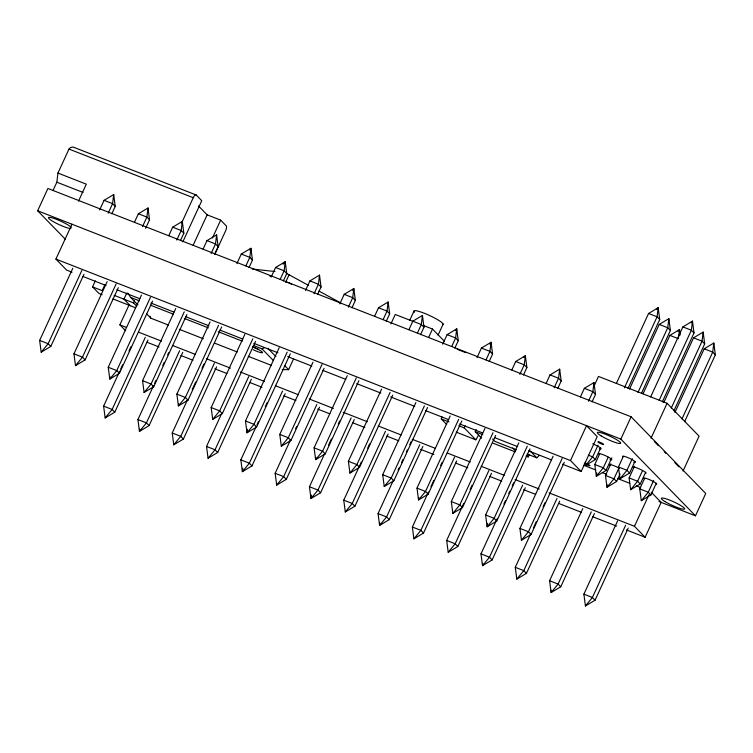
<?xml version="1.0" encoding="UTF-8"?>
<svg xmlns="http://www.w3.org/2000/svg" width="753" height="753" viewBox="0 0 753 753"><rect width="100%" height="100%" fill="white"/><g stroke="black" fill="none" stroke-linecap="round" stroke-linejoin="round"><path stroke-width="1.13" d="M52.992 190.565L56.842 182.198L57.953 173.058L68.994 149.066L70.556 147.475L73.022 147.023L196.222 195.008L201.757 200.712L182.875 241.769M99.678 209.871L104.074 200.326L113.694 194.556L112.583 203.658L108.187 213.203M110.07 376.792L109.787 379.07L119.407 373.3L152.595 301.144M134.467 222.239L138.373 213.758L147.993 207.988L146.882 217.08L142.496 226.634M139.738 429.106L139.456 431.384L149.075 425.624L182.753 352.404M168.776 235.67L172.682 227.18L182.301 221.42L181.191 230.512L176.795 240.066M178.677 403.655L178.395 405.933L188.015 400.163L221.693 326.943M203.084 249.102L206.99 240.612L216.61 234.851L215.499 243.944L211.104 253.497M247.426 429.379L247.012 432.796L256.632 427.026L290.31 353.806M242.786 468.262L242.372 471.679L251.991 465.909L285.18 393.753M305.511 290.46L309.897 280.907L319.517 275.146L318.406 284.239L314.02 293.792M315.902 457.382L315.62 459.65L325.24 453.89L358.917 380.67M311.403 495.126L310.98 498.533L320.599 492.773L354.277 419.553M374.608 316.26L378.514 307.77L388.134 302L387.023 311.102L383.117 319.592M379.87 523.128L379.597 525.396L389.216 519.636L422.894 446.416M408.917 329.692L412.813 321.202L422.433 315.432L421.322 324.534L417.426 333.014M418.819 497.667L418.536 499.945L428.156 494.184L461.834 420.965M487.567 523.391L487.144 526.808L496.764 521.038L529.952 448.882M482.786 563.413L482.513 565.691L492.133 559.921L525.321 487.765M546.132 383.409L550.038 374.919L559.658 369.158L558.547 378.251L554.152 387.804M551.394 590.277L551.121 592.555L560.74 586.785L594.418 513.565M580.441 396.84L584.347 388.35L593.966 382.59L592.856 391.682L588.46 401.236M585.956 463.076L585.674 465.345L595.294 459.584L600.668 447.913M596.753 472.893L596.338 476.31L605.958 470.54L611.812 457.805M607.276 484.988L607.003 487.266L616.622 481.496L620.039 474.07M629.461 389.15L659.233 324.421L668.852 318.66L667.742 327.753L637.97 392.482M678.538 337.57L679.507 329.616L669.888 335.377L643.043 393.744M663.76 402.582L693.532 337.852L703.151 332.082L702.041 341.184L671.29 408.032M674.914 412.475L704.196 348.808L713.816 343.048L712.705 352.14L681.954 418.988M446.698 424.476L441.277 418.922L441.992 416.767M65.539 239.445L37.65 210.784L47.919 188.466L631.108 416.786L705.74 493.488L695.471 515.814L658.979 501.526M78.491 201.173L86.322 184.165L57.953 173.058M72.053 272.2L66.575 270.054L55.91 259.098L71.959 224.215M83.988 274.29L50.799 346.446L41.18 352.206L39.645 340.394L72.834 268.237M81.832 270.506L48.154 343.726L41.18 352.206M111.811 213.796L115.228 206.369L113.694 194.556M102.135 294.687L98.935 293.435L92.553 286.884L95.349 280.803M104.968 284.568L102.173 290.649L92.553 286.884M118.296 287.712L85.108 359.878L75.488 365.638L73.954 353.825L107.142 281.669M116.131 283.937L82.463 357.157L75.488 365.638M145.621 228.291L149.527 219.801L147.993 207.988M126.758 293.105L123.963 299.176L130.344 305.737M125.629 330.746L119.887 324.844L129.121 304.758M136.773 306.226L133.582 302.941L134.514 300.918M150.44 297.369L116.762 370.589L109.787 379.07L108.253 367.257L141.442 295.101M181.624 222.973L193.248 197.71A4.349 1.553 -68.6 0 1 196.222 195.008M147.964 340.027L114.776 412.192L105.156 417.953L103.622 406.14L119.727 371.125M120.696 368.998L122.654 364.753M128.998 350.964L130.947 346.719M180.419 240.659L183.836 233.232L182.301 221.42M145.32 337.316L112.131 409.472L105.156 417.953M193.097 245.365L207.141 214.831L198.491 205.936M186.904 314.575L153.716 386.731L144.096 392.501L142.562 380.689L175.75 308.532M212.421 238.023L220.648 220.121L207.141 214.831M184.259 311.855L151.071 384.021L144.096 392.501M179.619 350.747L146.43 422.904L139.456 431.384L137.921 419.572L153.546 385.611M154.516 383.493L155.984 380.312M162.817 365.45L164.276 362.268M167.693 354.842L168.672 352.715M214.727 254.09L218.135 246.664L216.61 234.851M214.916 254.09L225.571 230.926A4.349 1.553 -68.6 0 0 226.192 225.815L220.648 220.121M218.568 325.287L185.37 397.452L178.395 405.933L176.87 394.12L210.059 321.955M236.903 263.597L241.289 254.043L250.909 248.283L252.443 260.096L249.027 267.522M245.892 265.865L249.798 257.375L250.909 248.283L249.516 249.977M216.572 366.89L183.384 439.046L173.764 444.816L172.23 433.003L187.356 400.107M192.241 389.499L195.658 382.063M202.002 368.273L203.95 364.028M214.417 363.115L180.739 436.335L173.764 444.816M255.512 341.438L222.323 413.595L212.704 419.365L211.169 407.542L244.847 334.332M271.202 277.029L275.598 267.475L285.218 261.715L286.752 273.527L283.335 280.954M252.867 338.718L219.678 410.874L212.704 419.365M280.201 279.297L284.107 270.807L285.218 261.715L283.128 264.256M251.361 379.258L217.683 452.478L208.063 458.248L206.529 446.435L221.664 413.538M285.707 282.121L289.077 274.789A5.12 0.762 24.7 0 0 286.761 273.678M248.716 376.547L215.038 449.767L208.063 458.248M287.175 352.15L253.987 424.306L247.012 432.796L245.478 420.974L279.156 347.754M282.535 391.033L249.347 463.189L242.372 471.679L240.838 459.867L255.973 426.97M256.942 424.843L258.411 421.661M265.244 406.808L267.193 402.563M317.634 294.385L321.051 286.959L319.517 275.146M282.224 369.619L288.615 369.648L293.435 359.181M324.119 368.302L290.931 440.458L281.311 446.218L279.777 434.406L312.975 362.249M339.81 303.892L344.206 294.338L353.825 288.568L355.36 300.391L351.943 307.817M321.964 364.518L288.286 437.738L281.311 446.218M348.319 307.215L352.715 297.67L353.825 288.568L352.432 290.272M319.488 407.185L286.3 479.341L276.68 485.111L275.146 473.289L290.272 440.401M295.647 428.721L296.616 426.603M316.844 404.465L283.655 476.621L276.68 485.111M356.273 377.95L322.595 451.169L315.62 459.65L314.086 447.837L347.274 375.681M351.143 417.896L317.954 490.052L310.98 498.533L309.445 486.72L324.581 453.824M328.487 445.343L331.414 438.971M338.248 424.118L339.707 420.936M386.251 321.249L389.668 313.813L388.134 302M390.901 323.903L395.25 314.462L412.766 321.324M409.773 320.241L413.915 311.243M392.737 395.165L359.548 467.321L349.929 473.082L348.394 461.269L381.583 389.113M390.092 392.445L356.903 464.601L349.929 473.082M388.096 434.048L354.908 506.204L345.288 511.965L343.754 500.152L361.327 461.956M367.671 448.157L369.619 443.912M420.55 334.671L423.967 327.244L422.433 315.432M385.451 431.328L352.263 503.484L345.288 511.965M428.626 337.429L432.486 329.042L423.723 325.607M438.077 335.104L443.131 324.11M427.525 407.533L393.847 480.753L384.228 486.513L382.693 474.701L415.882 402.544M442.726 344.177L447.122 334.633L456.742 328.863L458.276 340.676L454.859 348.102M424.391 405.876L391.202 478.033L384.228 486.513M451.725 346.446L455.631 337.956L456.742 328.863L455.349 330.558M419.76 444.759L386.571 516.916L379.597 525.396L378.062 513.584L393.188 480.687M398.073 470.079L399.043 467.952M401.49 462.653L402.949 459.471M406.366 452.035L407.345 449.918M409.783 444.609L411.251 441.427M458.699 419.308L425.511 491.464L418.536 499.945L417.002 488.132L450.19 415.976M477.035 357.609L481.431 348.055L491.05 342.295L492.584 354.108L489.168 361.534M486.033 359.878L489.939 351.387L491.05 342.295L489.648 343.989M456.704 460.911L423.515 533.068L413.896 538.828L412.362 527.015L428.476 492.001M430.914 486.692L433.841 480.329M440.674 465.467L442.133 462.286M454.548 457.127L420.871 530.347L413.896 538.828M481.581 438.199L475.247 431.704L476.235 429.568M495.653 435.45L462.464 507.607L452.845 513.377L451.311 501.564L484.988 428.344M511.833 369.977L515.73 361.487L525.349 355.727L526.884 367.539L523.467 374.966M493.008 432.73L459.819 504.896L452.845 513.377M519.852 374.373L524.239 364.819L525.349 355.727L523.956 357.421M491.502 473.279L457.824 546.499L448.204 552.26L446.67 540.447L463.754 503.305M470.098 489.506L472.046 485.271M488.857 470.559L455.179 543.779L448.204 552.26M527.307 446.162L494.119 518.328L487.144 526.808L485.61 514.996L518.798 442.83M522.676 485.054L489.488 557.211L482.513 565.691L480.979 553.879L497.084 518.855M503.917 504.002L505.376 500.82M508.793 493.394L509.772 491.267M512.209 485.967L513.678 482.777M557.775 388.397L561.192 380.971L559.658 369.158M526.036 456.111L528.182 456.949L529.161 454.812M564.261 462.314L531.072 534.47L521.452 540.24L519.918 528.427L553.107 456.262M593.628 386.995L598.484 376.425L667.092 403.279L699.085 436.156L683.037 471.039M562.105 458.539L528.427 531.75L521.452 540.24M559.62 501.197L526.432 573.353L516.812 579.123L515.278 567.31L530.903 533.35M533.34 528.041L536.268 521.678M543.101 506.825L545.05 502.58M592.084 401.829L595.501 394.403L593.966 382.59M581.156 471.51L570.492 460.554L586.531 425.68L597.195 436.636L581.156 471.51L562.538 464.224M556.975 498.477L523.787 570.642L516.812 579.123M616.359 383.503L648.568 313.464L658.188 307.695L659.722 319.517L627.993 388.492M598.023 445.192L592.649 456.864L585.674 465.345L585.26 462.126M624.378 387.889L657.077 316.797L658.188 307.695L656.795 309.398M608.189 457.212L603.313 467.82L596.338 476.31L594.804 464.488L599.68 453.88M591.284 511.908L558.095 584.074L551.121 592.555L549.586 580.742L582.775 508.576M641.584 393.075L670.386 330.473L668.852 318.66M695.471 515.814L620.839 439.112L631.108 416.786M618.853 468.168L613.977 478.786L607.003 487.266L605.468 475.454L610.834 463.773M634.967 461.344L629.602 473.016L619.983 478.776L618.448 466.964L623.324 456.356M650.658 396.925L682.877 326.896L692.487 321.126L694.021 332.939L662.301 401.914M632.322 458.624L626.957 470.296L619.983 478.776M659.167 400.257L691.376 330.228L692.487 321.126L691.094 322.83M645.632 472.3L640.266 483.972L630.647 489.732L629.113 477.92L634.478 466.248M651.053 438.161L667.092 403.279M628.237 528.06L595.049 600.216L585.429 605.986L583.895 594.164L617.573 520.954M642.497 470.644L637.622 481.252L630.647 489.732M673.935 410.752L704.686 343.905L703.151 332.082M656.296 483.257L650.921 494.928L641.302 500.698L639.768 488.876L644.653 478.268M625.592 525.34L592.404 597.496L585.429 605.986M653.651 480.536L648.277 492.208L641.302 500.698M651.326 492.264L661.172 502.383L645.123 537.256L634.468 526.3L649.048 494.589M684.599 421.708L715.35 354.861L713.816 343.048M478.701 434.999L475.849 439.818L464.234 427.911L465.288 425.887M678.114 331.311L679.507 329.616L680.204 334.981M527.194 454.05L536.851 457.824L539.28 455.433M253.29 345.458L262.053 348.884L264.576 347.557M269.574 275.909L271.325 276.087M286.14 282.347L288.333 282.582L291.336 284.21M252.236 269.019L274.967 271.522M648.568 313.464L657.077 316.797L659.722 319.517M682.877 326.896L691.376 330.228L694.021 332.939M659.233 324.421L667.742 327.753L670.386 330.473M693.532 337.852L702.041 341.184L704.686 343.905M669.888 335.377L678.397 338.709M704.196 348.808L712.705 352.14L715.35 354.861M68.994 149.066L193.248 197.71M104.074 200.326L112.583 203.658L115.228 206.369M138.373 213.758L146.882 217.08L149.527 219.801M172.682 227.18L181.191 230.512L183.836 233.232M206.99 240.612L215.499 243.944L218.135 246.664M241.289 254.043L249.798 257.375L252.443 260.096M275.598 267.475L284.107 270.807L286.752 273.527M309.897 280.907L318.406 284.239L321.051 286.959M344.206 294.338L352.715 297.67L355.36 300.391M378.514 307.77L387.023 311.102L389.668 313.813M412.813 321.202L421.322 324.534L423.967 327.244M447.122 334.633L455.631 337.956L458.276 340.676M481.431 348.055L489.939 351.387L492.584 354.108M515.73 361.487L524.239 364.819L526.884 367.539M550.038 374.919L558.547 378.251L561.192 380.971M584.347 388.35L592.856 391.682L595.501 394.403M56.842 182.198L83.028 192.448M457.175 349.27L465.825 352.658M37.65 210.784L620.839 439.112M588.394 455.198L592.649 456.864L595.294 459.584M618.448 466.964L626.957 470.296L629.602 473.016M594.804 464.488L603.313 467.82L605.958 470.54M629.113 477.92L637.622 481.252L640.266 483.972M583.726 465.279L595.764 469.994M602.334 472.564L606.711 474.277M617.658 478.56L629.706 483.275M636.276 485.854L640.652 487.567M55.91 259.098L570.492 460.554M605.468 475.454L613.977 478.786L616.622 481.496M639.768 488.876L648.277 492.208L650.921 494.928M82.999 276.483L105.994 285.481M116.941 289.773L139.926 298.772M150.882 303.054L173.868 312.062M185.916 316.778L208.901 325.776M219.857 330.059L242.843 339.066M253.799 343.349L277.885 352.781M287.731 356.64L311.817 366.071M322.773 370.354L345.759 379.352M356.706 383.644L380.792 393.075M390.647 396.935L414.734 406.356M425.69 410.649L448.675 419.647M459.622 423.939L482.617 432.937M494.665 437.653L517.65 446.651M528.597 450.934L551.591 459.942M475.247 431.704L482.767 434.641M441.277 418.922L448.929 421.915M458.765 425.765L464.234 427.911M127.746 293.086L130.664 297.444L139.427 300.88M150.374 305.163L173.369 314.17M184.316 318.453L208.402 327.884M218.257 331.744L242.344 341.175M516.454 449.842L494.985 441.437L492.584 438.971M493.102 443.216L515.325 451.922M114.155 295.345L133.582 302.941M456.167 432.118L475.849 439.818M112.903 298.903L135.681 307.826M146.797 314.029L150.835 318.18L168.352 325.032M179.299 329.325L203.385 338.756M214.341 343.039L237.327 352.037M248.283 356.329L271.268 365.327M119.887 324.844L126.457 327.414M138.496 332.129L161.49 341.128M172.437 345.42L195.432 354.418M206.378 358.701L230.465 368.132M240.32 371.991L264.407 381.423M275.353 385.705L298.348 394.713M309.295 398.996L333.381 408.427M343.236 412.286L367.323 421.718M378.27 426L401.264 434.999M412.211 439.291L435.206 448.289M447.244 453.005L470.239 462.003M481.186 466.295L504.181 475.294M515.127 479.576L539.214 489.008M549.069 492.867L634.468 526.3M146.967 342.229L159.015 346.945M180.908 355.52L192.956 360.235M214.85 368.801L226.898 373.516M249.883 382.524L261.931 387.24M283.825 395.805L295.873 400.521M317.766 409.095L329.814 413.811M352.799 422.81L364.847 427.525M386.741 436.1L398.789 440.816M420.682 449.39L433.822 454.53M455.716 463.104L467.764 467.82M489.657 476.395L501.705 481.111M523.599 489.676L535.647 494.392M558.632 503.399L581.627 512.398M592.573 516.68L616.66 526.112M626.515 529.971L645.123 537.256M39.645 340.394L48.154 343.726L50.799 346.446M73.954 353.825L82.463 357.157L85.108 359.878M108.253 367.257L116.762 370.589L119.407 373.3M142.562 380.689L151.071 384.021L153.716 386.731M176.87 394.12L185.37 397.452L188.015 400.163M211.169 407.542L219.678 410.874L222.323 413.595M245.478 420.974L253.987 424.306L256.632 427.026M279.777 434.406L288.286 437.738L290.931 440.458M314.086 447.837L322.595 451.169L325.24 453.89M348.394 461.269L356.903 464.601L359.548 467.321M382.693 474.701L391.202 478.033L393.847 480.753M417.002 488.132L425.511 491.464L428.156 494.184M451.311 501.564L459.819 504.896L462.464 507.607M485.61 514.996L494.119 518.328L496.764 521.038M519.918 528.427L528.427 531.75L531.072 534.47M103.622 406.14L112.131 409.472L114.776 412.192M137.921 419.572L146.43 422.904L149.075 425.624M172.23 433.003L180.739 436.335L183.384 439.046M206.529 446.435L215.038 449.767L217.683 452.478M240.838 459.867L249.347 463.189L251.991 465.909M275.146 473.289L283.655 476.621L286.3 479.341M309.445 486.72L317.954 490.052L320.599 492.773M343.754 500.152L352.263 503.484L354.908 506.204M378.062 513.584L386.571 516.916L389.216 519.636M412.362 527.015L420.871 530.347L423.515 533.068M446.67 540.447L455.179 543.779L457.824 546.499M480.979 553.879L489.488 557.211L492.133 559.921M515.278 567.31L523.787 570.642L526.432 573.353M549.586 580.742L558.095 584.074L560.74 586.785M583.895 594.164L592.404 597.496L595.049 600.216M289.077 274.789L308.664 285.462M318.98 291.072L340.629 302.866M654.338 441.531L658.433 445.748M664.174 451.649L665.812 453.334M674.839 462.606L678.942 466.822M432.486 329.042L444.326 341.203M529.651 450.426L536.851 457.824M526.601 455.33L528.182 456.949M512.699 447.875L515.071 450.313M267.861 348.31L275.843 356.517M284.625 365.544L288.615 369.648M262.053 348.884L273.348 360.499M130.664 297.444L137.931 304.909M149.96 316.185L150.835 318.18M414.555 312.213A16.058 2.4 24.7 0 1 427.949 314.782A16.058 2.4 24.7 0 1 442.783 324.647M587.698 464.187A3.153 0.471 24.7 0 1 589.166 465.712A3.153 0.471 24.7 0 1 584.319 463.34M70.914 228.62A12.829 1.92 24.7 0 1 52.729 221.297A12.829 1.92 24.7 0 1 53.604 218.314A12.829 1.92 24.7 0 1 71.29 227.35M609.808 465.316A7.097 1.064 24.7 0 1 612.076 465.053A7.097 1.064 24.7 0 1 619.493 468.319M622.787 456.826A7.097 1.064 24.7 0 1 630.393 458.746A7.097 1.064 24.7 0 1 633.715 462.163M633.452 467.792A7.097 1.064 24.7 0 1 639.372 468.921A7.097 1.064 24.7 0 1 645.933 473.279M592.743 443.846A7.097 1.064 24.7 0 1 600.122 447.64A7.097 1.064 24.7 0 1 599.407 448.732M599.153 454.36A7.097 1.064 24.7 0 1 606.749 456.271A7.097 1.064 24.7 0 1 610.071 459.688M644.116 478.748A7.097 1.064 24.7 0 1 650.037 479.887A7.097 1.064 24.7 0 1 656.597 484.245M252.622 346.794A8.368 1.252 24.7 0 1 262.505 352.47A8.368 1.252 24.7 0 1 253.206 349.703M258.166 349.223A8.368 1.252 24.7 0 1 252.359 346.531M665.059 501.62A12.829 1.92 24.7 0 0 684.383 509.179A12.829 1.92 24.7 0 0 669.521 500.058A12.829 1.92 24.7 0 0 665.059 501.62M601.092 435.874A12.829 1.92 24.7 0 0 620.416 443.432A12.829 1.92 24.7 0 0 605.553 434.312A12.829 1.92 24.7 0 0 601.092 435.874M598.786 442.613A3.153 0.471 24.7 0 0 603.539 444.477A3.153 0.471 24.7 0 0 599.887 442.237A3.153 0.471 24.7 0 0 598.786 442.613"/></g></svg>
